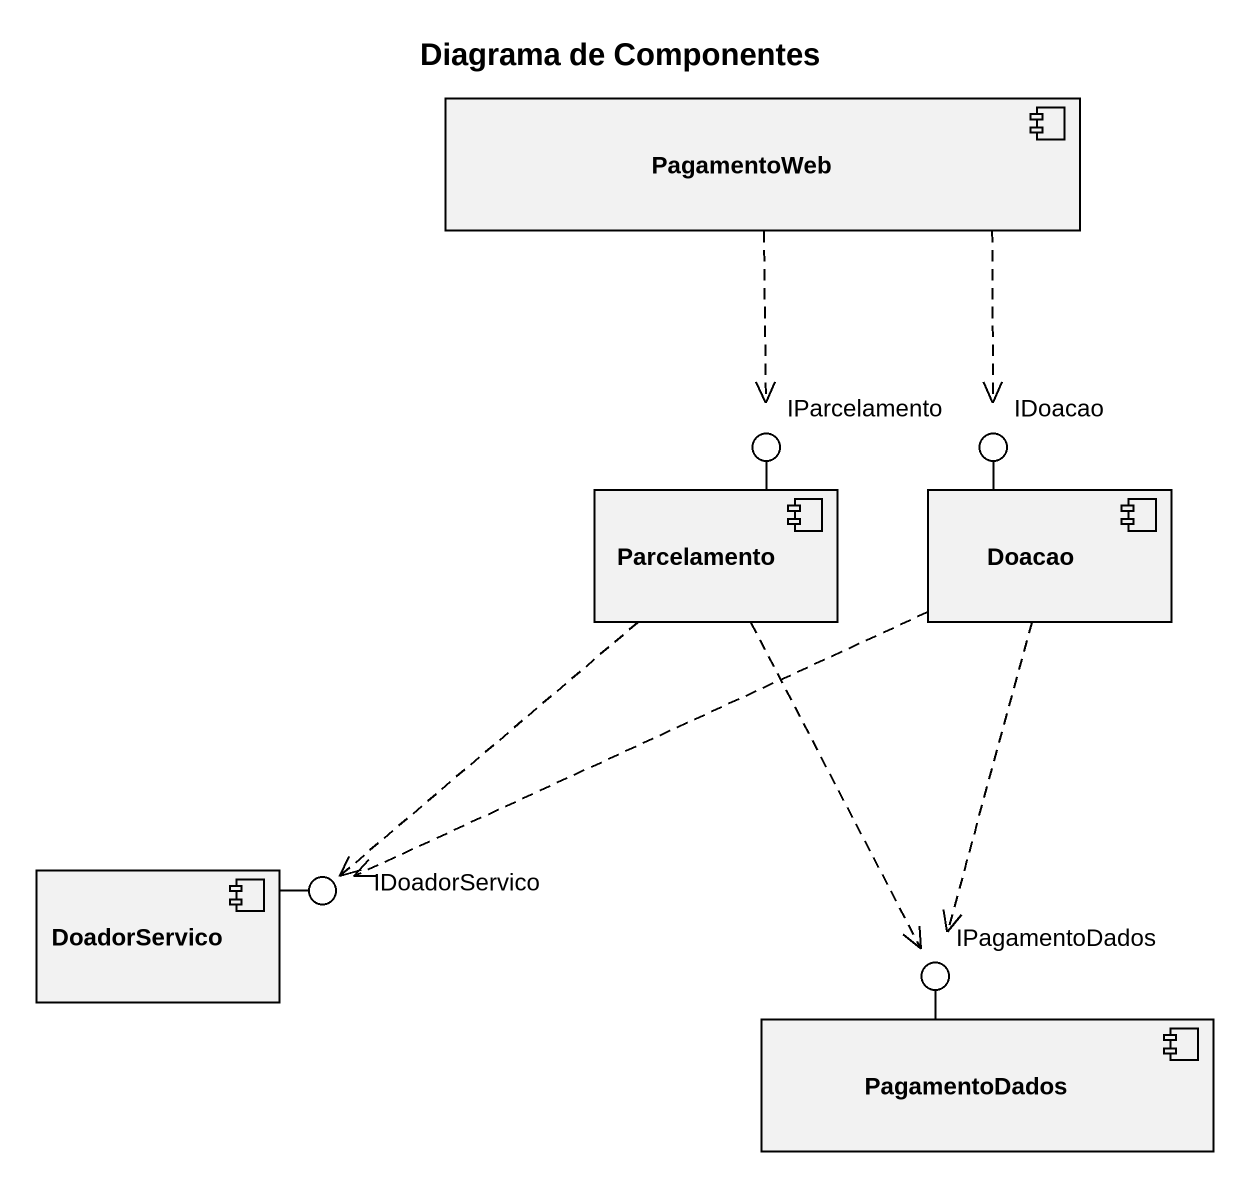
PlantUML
@startuml
title Diagrama de Componentes
component PagamentoWeb
component Parcelamento
() IParcelamento
component Doacao
() IDoacao
component DoadorServico
() IDoadorServico
() IPagamentoDados
component PagamentoDados
Parcelamento -up- IParcelamento
Doacao -up- IDoacao
DoadorServico -right- IDoadorServico
PagamentoDados -up- IPagamentoDados
PagamentoWeb ..> IParcelamento
PagamentoWeb ..> IDoacao
Parcelamento ..> IDoadorServico
Parcelamento ..> IPagamentoDados
Doacao .left.> IDoadorServico
Doacao ..> IPagamentoDados
@enduml
